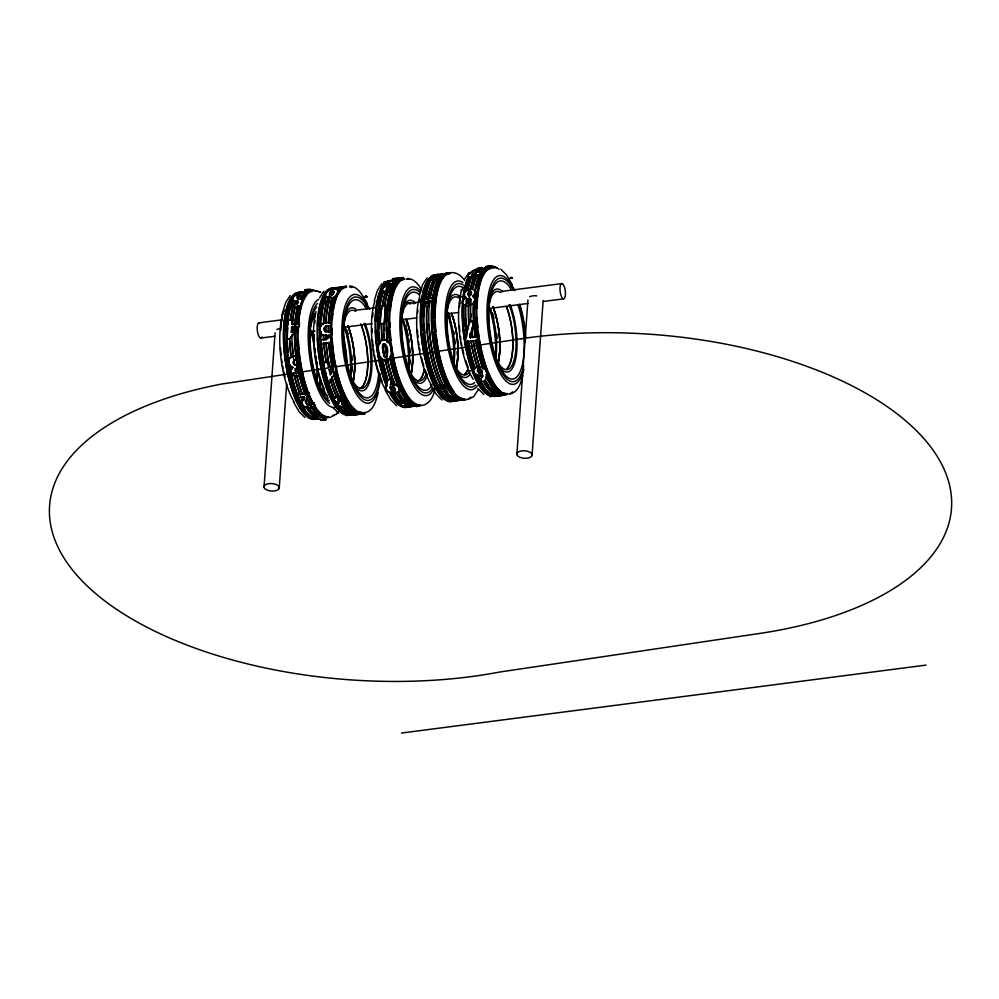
<?xml version="1.0" encoding="UTF-8"?>
<svg xmlns="http://www.w3.org/2000/svg" width="999" height="999" viewBox="0 0 999 999"><rect width="100%" height="100%" fill="white"/><g stroke="black" fill="none" stroke-linecap="round" stroke-linejoin="round"><path stroke-width="1.5" d="M471.428 292.145L470.716 294.88L468.618 295.617M287.525 324.65L287.687 320.055L291.933 319.505L291.77 324.101L299.438 323.339L299.325 326.311L289.897 338.786L287.188 339.136L287.6 327.834L286.126 327.784L286.238 324.812L287.712 324.862L286.238 324.812M286.313 327.997L286.413 325.025M287.188 339.136L287.412 327.622L286.126 327.784M287.712 324.862L287.687 320.055M291.471 332.168L291.658 327.073C304.658 322.165 282.218 341.471 295.766 326.536M291.658 332.367L291.658 327.073M299.438 323.339L291.945 324.313L291.933 319.505M287 338.923L289.71 338.574L299.138 326.099L299.25 323.127M382.542 345.267L383.291 353.771M264.011 487.237L275.087 332.779M279.196 488.311A7.68 3.746 4.1 0 0 268.943 483.628A7.68 3.746 4.1 0 0 266.77 489.922A7.68 3.746 4.1 0 0 279.196 488.311L286.701 383.466M365.359 306.606L365.497 305.432M510.452 287.824L510.601 286.638M516.87 454.483L527.934 300.025M532.042 455.556A7.68 3.746 4.1 0 0 521.79 450.874A7.68 3.746 4.1 0 0 519.63 457.167A7.68 3.746 4.1 0 0 532.042 455.556L543.156 300.524M379.982 323.788L381.281 305.956L385.527 305.407L384.403 323.489L379.982 323.788L384.403 323.489M380.157 324.038L381.281 305.956M384.215 323.239L385.527 305.407M337.699 404.046L339.161 402.322L337.387 402.098M342.045 403.559L343.706 402.947L342.482 400.736L338.486 399.7M338.286 399.588L340.509 398.426L345.13 398.701C343.606 394.255 336.788 395.991 333.778 398.326L333.516 399.35M343.706 402.947L342.482 400.736M345.13 398.701L343.768 396.303M339.161 402.322L337.612 404.732C340.047 408.728 346.228 407.23 349.912 406.131C348.976 401.598 344.58 406.905 341.958 404.046M349.912 406.131L348.676 403.908M385.814 385.277C383.229 393.119 397.714 397.527 399.5 389.66M288.549 360.539L289.048 364.722L292.957 367.62L290.147 365.871L288.449 361.675M302.173 401.161C298.713 409.727 318.656 410.177 313.674 402.572C311.925 405.769 305.644 405.669 306.044 401.286M486.838 375.162L487.062 373.276M329.558 294.293L330.669 292.083L333.841 291.646M333.941 291.77L332.829 294.031L329.67 294.443M280.731 326.111L282.517 312.862M280.657 327.185L282.392 314.348L281.593 319.23A54.808 18.382 82.6 0 0 294.455 402.447M420.254 302.485L420.666 299.4L434.727 297.577L434.49 300.974L420.254 302.485L434.49 300.974M420.429 302.797L420.666 299.4M434.315 300.662L434.727 297.577M442.557 387.824L448.426 387.063L441.046 388.436L439.735 385.676M448.376 387.487L447.065 384.727L441.208 385.477M459.453 304.021L461.301 289.71M378.559 344.78L378.246 348.763L379.458 355.344M292.57 299.4L293.094 297.64M477.422 371.016L478.109 369.43L480.781 369.493L482.067 370.904L482.167 372.902L479.008 373.314L477.497 370.641M302.098 401.548L304.033 396.541L297.789 397.714L296.491 394.568L309.166 392.919L306.331 400.237M297.789 397.714L296.491 394.568M309.278 393.681L309.166 392.919M309.353 393.306C303.246 398.214 306.481 410.964 313.674 402.572M387.6 379.77L392.357 378.783L387.6 379.77L386.138 384.091M399.338 389.111L398.464 387.3A6.518 4.296 10.8 0 0 395.941 385.314L394.855 384.877A4.883 3.222 10.8 0 0 391.633 384.54L390.384 384.84L391.708 384.165A4.883 3.222 10.8 0 1 394.93 384.49L396.016 384.94A6.518 4.296 10.8 0 1 398.526 386.913L399.425 390.035M486.476 376.423L484.952 381.106L480.244 381.718L482.23 375.524L481.006 375.811M480.244 381.718L482.23 375.524M473.738 321.765L469.518 320.592L464.985 341.621L477.922 340.572L477.447 336.538L470.142 337.15L473.738 321.765L470.304 337.075M469.68 320.517L464.985 341.621M385.739 385.664L387.674 379.383M486.401 376.798L486.913 374.787M297.852 299.113L297.215 297.877L298.451 296.466L304.458 295.579L299.375 295.554L297.053 297.477L298.826 298.938L302.672 298.414L300.649 306.256L290.697 307.555L291.308 304.52L297.44 303.733L298.152 301.298L295.442 301.473L292.907 300.374M298.152 301.298L297.44 303.733M300.649 306.256L302.672 298.414M304.458 295.579L305.145 293.207C300.599 292.282 291.795 294.068 292.695 300.137M304.608 295.979L305.145 293.207M381.918 290.359L382.917 288.611M282.542 312.724L285.726 302.41L290.197 295.592M374.213 300.849L377.397 290.534L381.868 283.728M378.171 392.857C376.024 400.237 373.938 410.826 364.922 412.749M419.443 294.992L422.627 284.678L427.097 277.859M434.79 389.772C433.316 397.078 428.783 405.569 420.254 405.606A63.936 21.454 82.6 0 1 391.046 343.594A63.936 21.454 82.6 0 1 404.72 278.696M522.814 375.537C520.904 382.605 518.456 392.195 510.014 393.956M390.384 384.84L392.357 378.783M484.078 268.706C486.988 264.96 493.668 266.258 497.39 268.394M471.915 275.749C473.751 271.378 479.682 275.15 473.451 276.286M288.399 360.689L288.911 359.49M426.261 295.854L427.023 294.53M428.908 304.52L427.41 306.318L425.237 306.206M467.882 275.687L467.619 276.835C471.316 279.695 478.346 277.285 480.806 273.514A6.518 2.435 -15.6 0 0 480.194 272.29L479.595 272.04A4.883 1.823 -15.6 0 0 476.985 271.953L475.636 272.203C493.256 262.35 468.219 270.192 467.482 276.373C471.191 279.221 478.209 276.823 480.681 273.052A6.518 2.435 -15.6 0 0 480.069 271.828L479.47 271.578A4.883 1.823 -15.6 0 0 476.86 271.491L475.512 271.74L481.893 267.844M383.479 283.878C400.199 280.057 378.721 288.636 384.453 281.73L397.127 280.095L386.588 288.748L387.537 289.935L389.573 289.698M383.628 284.315L384.453 281.73M392.669 290.222L393.519 287.575L392.669 290.222C389.697 291.134 383.117 294.28 381.78 289.922L384.328 286.775L389.66 283.079M393.519 287.575L388.324 289.485L386.376 288.861L387.699 286.763L397.127 280.095M295.729 369.205L295.766 371.79L297.49 372.802M302.772 399.413L303.971 396.915M293.544 360.589L293.556 363.561L295.429 364.797M329.245 369.605L330.294 375.05L333.354 369.068L329.096 369.767L333.354 369.068M395.654 280.282L397.59 279.545L392.819 279.058L403.421 277.597L392.794 278.546L393.743 278.958M291.258 369.805L293.107 367.457M292.058 368.481C287.675 375.012 298.276 379.133 302.672 374.825L301.898 371.416L300.075 372.527M378.908 343.194L382.03 340.122M341.783 404.008L343.743 402.51M478.196 389.81L473.726 396.615L468.119 399.388M389.76 358.616C393.057 352.809 391.983 342.008 384.79 339.772M319.505 297.889L323.888 291.233M288.761 359.652L289.535 358.554M464.597 279.108L468.981 272.44M386.625 356.368C387.849 352.585 387.674 346.341 384.415 343.631M390.459 387.774L393.569 387.362L395.167 389.61L394.53 390.859L391.895 390.759L390.572 389.31L390.534 387.387L392.732 386.65M324.151 367.22C319.942 355.382 327.372 368.356 322.864 367.395L323.564 370.479L325 370.154L327.522 382.055L324.85 370.317M327.31 361.913L328.396 366.67L336.026 365.547L336.725 368.631L330.369 381.543L327.522 382.055M322.864 367.395L324.3 367.058M323.564 370.479L325 370.154M328.396 366.67L336.026 365.547M338.174 411.988L336.526 413.574M338.299 412.475L335.602 414.747M299.101 356.843C301.211 367.632 300.349 350.786 291.296 357.267M296.715 364.872L297.34 368.444L296.715 364.872L294.205 364.498L292.969 362.699L294.38 359.927M301.898 371.416L302.672 374.825M333.741 398.776L337.187 397.028L343.731 396.753M482.242 372.527L479.982 373.264L477.759 371.516M395.092 389.947L391.97 390.372L390.397 388.099M398.863 391.346C394.905 395.579 385.801 392.894 385.689 386.75M380.819 340.809C376.136 345.879 377.634 354.932 382.28 359.553M477.547 370.317L480.706 369.88L482.267 372.177M293.681 296.79L296.653 294.655M289.385 358.716L290.384 357.742M468.519 274.85L472.452 271.878M324.712 302.197C340.647 291.271 322.003 302.984 325.749 292.832A6.681 3.721 -21.2 0 1 328.134 290.397L334.39 288.474A6.206 3.459 -21.2 0 1 336.488 288.798A6.681 3.721 -21.2 0 1 338.149 290.497L337.512 293.406L333.853 297.59L329.433 301.586L324.875 302.61L329.595 301.998L336.8 295.092L338.299 290.896A6.681 3.721 -21.2 0 0 337.425 289.635M307.342 292.27L308.192 291.696M296.453 368.594L295.204 370.192L295.617 371.953L298.601 372.814M488.311 268.269L491.645 268.057M469.405 303.197L470.979 299.625L469.18 298.326L466.983 300.087L466.695 302.197L467.657 303.421M383.504 343.731L382.267 347.477L384.315 356.206M384.465 287.213L389.81 283.516M386.188 356.68C388.723 353.758 388.087 344.78 383.853 343.606M511.963 278.359C511.85 275.537 508.479 279.445 511.975 278.184M462.837 304.195L466.783 305.981L473.002 303.933A5.457 4.008 -30.1 0 0 474.987 301.211L474.837 297.889L472.727 296.241L475.249 293.544L475.362 290.771M472.902 296.541C480.581 291.958 470.479 285.002 465.796 290.497A4.983 3.659 -30.1 0 0 463.986 292.982L464.26 296.179L465.821 297.465L462.749 300.487L462.574 303.733M315.085 405.419C311.363 408.529 303.159 408.666 302.01 402.934M465.821 297.465C463.299 297.44 460.839 302.11 463.012 304.495M323.401 323.489C319.68 325.125 318.544 330.332 320.991 333.491M473.676 271.141L476.111 269.655M290.234 357.904L294.156 356.356M387.55 360.302C394.892 356.156 392.47 339.66 383.279 339.797M388.923 359.59L386.138 360.651M409.253 404.433C404.046 406.543 403.471 401.461 409.016 403.808M393.668 288.012L390.809 289.31M470.142 337.15L477.447 336.538M477.922 340.572L477.285 336.613M330.619 289.598L328.296 290.796A6.681 3.721 -21.2 0 0 325.911 293.231L325.399 295.729M412.412 404.857L413.111 404.558A5.457 1.449 -1.7 0 0 413.648 403.596L410.239 402.51M333.004 415.434L334.303 414.885M334.415 415.372L331.755 416.358M366.321 296.978L365.784 296.94M366.87 296.978L365.234 296.853M392.532 289.785L385.402 291.596L381.818 290.472M348.639 404.358L344.343 405.357L342.445 404.932L341.82 403.559M349.937 405.681L344.543 406.818M384.028 343.569L382.592 344.618A63.936 21.454 82.6 0 0 384.465 356.68M327.023 326.061L324.313 328.134L324.513 330.432M296.303 368.756L297.49 368.281M385.651 356.843L386.363 356.655M427.747 294.056L429.92 294.156M427.26 303.334L425.224 304.658L425.037 306.006M426.785 306.843L429.083 304.832L427.847 303.047L426.286 303.259L424.8 305.057L425.412 306.518L426.785 306.843A63.936 21.454 82.6 0 0 457.043 400.849M294.23 360.09L296.528 359.565M298.451 372.977L300.224 372.365M297.939 294.156L300.874 293.494M381.855 340.159L383.454 339.76M328.122 331.593L330.469 331.131L331.256 342.645L321.116 343.868L320.841 339.81L327.16 339.086L326.723 335.252L325.262 335.427M330.469 331.131L326.461 331.606M409.253 279.245L406.193 279.171M401.286 279.495L400.274 279.832L401.036 280.082M364.835 413.798L355.719 414.71L358.866 413.374L355.656 414.185L364.835 413.798L352.023 414.797M482.155 375.911L476.673 375.474L473.251 371.516A6.681 4.483 11.4 0 1 473.801 368.881L475.349 367.607L479.07 366.858A6.206 4.158 11.4 0 1 481.693 367.245M300.774 375.724C297.028 377.385 290.921 375.799 291.146 370.904M397.839 278.159L403.421 277.597M340.547 397.977L338.636 398.626L338.449 400.149L342.445 401.173M330.644 296.803L327.422 297.065L325.499 295.941M411.501 405.119L407.617 405.706M365.709 296.116C363.424 298.077 369.355 296.728 365.959 296.278M511.775 278.259L510.739 278.259M324.538 322.914L329.92 322.814M326.223 322.677C320.267 322.415 316.995 330.831 321.865 334.365M300.599 299.25L302.834 298.801M331.893 289.211L334.54 288.873A6.206 3.459 -21.2 0 1 336.638 289.198M364.785 413.286L361.326 413.798M496.665 395.629L494.43 395.979L505.581 395.08L494.368 395.467L501.136 394.58L497.652 395.504M349.887 287.25L352.06 287.45M401.261 278.983L402.435 279.333L397.552 278.833L403.459 278.109M336.838 288.199L339.598 287.837M343.743 287.287L346.566 287.45M482.017 268.306L477.197 268.444M384.59 282.168L388.811 281.631M391.633 281.256L397.265 280.532M294.53 304.52L291.308 304.52M290.534 307.155L300.487 305.869M420.841 299.712L434.902 297.889M381.468 306.206L385.714 305.657M258.991 322.827L282.168 319.817M354.77 310.414L374.85 307.817M413.474 302.809L419.655 302.01M458.279 297.015L461.363 296.616M501.535 291.408L561.775 283.604M287.874 320.267L292.12 319.717M291.845 327.285L295.954 326.748M260.851 338.062L274.762 336.251M310.289 331.656L314.922 331.056M342.732 327.447L372.078 323.651M401.436 319.855L416.883 317.844M447.777 313.848L458.591 312.45M489.498 308.441L528.109 303.446M543.556 301.448L563.648 298.838A7.68 2.572 82.6 0 0 564.472 287.262A7.68 2.572 82.6 0 0 560.014 287.562A7.68 2.572 82.6 0 0 563.648 298.838M321.116 343.868L331.256 342.645M323.064 362.462L327.46 361.75M296.416 394.942L309.091 393.306M439.685 386.089L447.015 385.139M325.886 419.817L318.619 415.646L314.373 416.196L318.594 415.134L325.886 419.817L321.641 420.367L314.373 416.196A63.199 21.204 82.6 0 1 306.281 406.943M485.139 380.319A63.936 21.454 82.6 0 0 501.198 395.129L489.685 396.029L501.136 394.58M353.658 414.71L346.004 415.022L358.866 413.374M476.336 374.3A63.936 21.454 82.6 0 0 495.529 395.866L494.23 396.403L500.374 395.616L489.747 396.541L499.875 394.605M331.019 417.17L328.584 417.482A63.936 21.454 82.6 0 1 298.189 326.486M346.004 415.022L353.596 414.198M496.99 395.666L505.519 394.568M346.066 415.534L358.928 413.898M494.23 396.403L505.581 395.08M323.039 419.68L325.861 419.318M401.536 733.029L926.048 665.097M298.314 301.698L294.543 301.673L292.532 299.75M358.703 414.148L354.096 414.66M310.639 291.283L304.882 289.698L309.615 289.186L320.866 292.195M304.895 290.197L309.615 289.685L316.895 291.096M511.201 278.221L511.088 278.209M365.971 296.104L365.097 296.915M366.446 297.103L365.646 297.053M327.972 326.011L325.649 326.348L324.126 328.059L324.338 330.369L325.362 331.256M295.404 359.752L297.59 359.727M494.168 395.891L495.566 395.854M384.677 360.664L386.313 360.627M326.236 417.07L327.372 417.095M385.826 356.805L384.59 356.618M323.938 335.327L326.723 335.252M327.797 325.949L328.996 326.124M339.123 402.772L334.752 401.461L333.554 398.901M399.125 403.146L401.573 403.371L400.062 405.02L402.709 406.131L413.124 405.057A5.457 1.449 -1.7 0 0 413.661 404.096L408.678 402.947L409.765 402.285C408.029 398.626 401.223 400.587 397.827 401.461A4.983 1.324 -1.7 0 0 397.327 402.335L398.276 402.922M343.843 398.039L345.167 398.251M342.083 406.755L339.111 405.956L337.65 404.283M328.609 322.552L330.931 323.164L331.181 326.835L328.808 326.061M304.882 289.698L307.754 290.234M402.684 405.631L400.05 404.52L401.586 403.871L397.34 402.834A4.983 1.324 -1.7 0 1 397.839 401.96L405.319 400.811L409.79 401.948M304.408 293.419L305.307 293.594M366.233 296.291L367.033 296.666M296.503 356.481L298.951 357.005M478.871 375.774L474.925 373.851L473.339 371.128A6.681 4.483 11.4 0 1 473.876 368.506L475.424 367.232L479.145 366.483A6.206 4.158 11.4 0 1 483.004 367.332A6.681 4.471 11.4 0 1 485.089 368.731L486.988 373.663M383.329 360.314L384.852 360.639M297.44 359.877L299.95 360.602M407.567 278.434C414.323 278.883 418.668 284.653 421.703 290.047M469.518 320.592L473.576 321.84M349.588 285.939C358.991 286.713 363.074 296.666 367.257 303.634M402.41 278.821L401.173 278.933M322.739 334.94L324.113 335.389M325.174 331.181L326.648 331.68M318.444 291.496L320.429 292.32M471.965 275.662C478.608 276.561 475.299 269.942 471.79 275.287L472.614 276.311M510.976 278.184L510.139 277.809L512 277.747M330.931 323.164L331.181 326.835M320.841 339.81L321.303 343.943M383.753 355.656L385.264 356.793M298.576 360.227L299.8 360.764M333.691 291.246L330.507 291.683L329.495 293.132L329.82 294.842L332.979 294.43L334.003 292.932L333.691 291.246A63.936 21.454 82.6 0 0 331.543 294.855M472.727 296.241L474.662 297.59L474.812 300.911A5.457 4.008 -30.1 0 1 472.827 303.634L467.944 305.594L463.511 304.82M428.022 303.359L429.021 304.171M426.523 296.715L428.683 296.815L430.119 294.368M335.926 401.66L333.616 399.525M314.36 415.684L321.641 420.367M497.39 267.907C493.993 265.796 484.765 263.948 484.178 269.343M383.504 360.289L380.057 357.068M465.646 297.153L463.761 294.98M321.69 334.29L322.927 335.015M471.366 291.808L468.718 292.195L468.281 295.529M393.643 386.988L394.992 388.386M442.045 400.037L436.001 393.943L430.357 384.215M475.137 290.384L471.64 288.948L465.971 290.809A4.983 3.659 -30.1 0 0 464.16 293.281M500.799 269.156L506.705 275.112L512.35 284.84M464.81 280.544C461.613 275.911 455.969 271.353 449.937 272.839A63.936 21.454 82.6 0 0 437.475 346.004A63.936 21.454 82.6 0 0 470.766 397.215M477.897 388.524L483.803 394.48M396.69 405.756L390.771 399.8L385.139 390.072M332.804 407.317L338.711 413.274M305.02 417.632L299.101 411.675L293.469 401.948M498.339 268.656L499.063 269.43M426.136 296.204L427.31 297.315L428.858 297.115L430.294 294.668L429.12 293.556L427.572 293.756L426.323 294.855L426.323 296.503M484.178 268.856L484.59 269.555M313.599 402.959L315.01 405.806M486.838 372.277L485.014 369.118A6.681 4.483 11.4 0 0 481.593 367.307M323.002 367.232L323.713 370.317M330.294 331.056L331.069 342.582M498.926 395.417A63.936 21.454 82.6 0 1 483.566 381.918M479.745 373.863A63.936 21.454 82.6 0 1 470.804 340.921M470.329 337.912A63.936 21.454 82.6 0 1 469.917 334.902M468.843 324.35A63.936 21.454 82.6 0 1 468.981 298.314M469.33 295.229A63.936 21.454 82.6 0 1 473.713 277.734M474.363 276.348A63.936 21.454 82.6 0 1 486.263 268.868M324.176 388.723A52.135 17.483 82.6 0 1 320.629 379.383M320.229 378.097A52.135 17.483 82.6 0 1 318.693 372.689M317.058 365.584A52.135 17.483 82.6 0 1 316.496 362.649M315.971 359.665A52.135 17.483 82.6 0 1 315.522 356.668M315.122 353.671A52.135 17.483 82.6 0 1 314.51 347.664M314.073 340.247A52.135 17.483 82.6 0 1 314.023 334.49M314.71 323.326A52.135 17.483 82.6 0 1 315.072 320.579M344.98 326.91A52.135 17.483 82.6 0 1 347.839 337.974M348.713 342.357A52.135 17.483 82.6 0 1 349.225 345.329M349.687 348.339A52.135 17.483 82.6 0 1 350.075 351.323M350.811 358.841A52.135 17.483 82.6 0 1 351.061 374.687M328.147 398.089A54.808 18.382 82.6 0 1 316.071 311.588M347.677 415.01A63.936 21.454 82.6 0 1 318.469 352.997A63.936 21.454 82.6 0 1 332.13 288.099M346.191 414.235A63.199 21.204 82.6 0 1 317.495 338.137M317.47 325.824A63.199 21.204 82.6 0 1 332.217 288.836M336.051 405.469A63.199 21.204 82.6 0 1 319.53 352.872M319.031 348.414A63.199 21.204 82.6 0 1 318.306 338.037M318.281 325.711A63.199 21.204 82.6 0 1 318.956 316.646M319.33 313.661A63.199 21.204 82.6 0 1 320.03 309.428M320.304 308.104A63.199 21.204 82.6 0 1 322.939 299.088M323.464 297.839A63.199 21.204 82.6 0 1 327.023 292.058M327.809 291.233A63.199 21.204 82.6 0 1 333.029 288.723M348.489 414.91A63.936 21.454 82.6 0 1 319.28 352.884A63.936 21.454 82.6 0 1 332.942 287.999M350.424 414.647A63.936 21.454 82.6 0 1 323.963 369.006A63.936 21.454 82.6 0 1 325.212 296.965M329.608 290.272A63.936 21.454 82.6 0 1 334.89 287.749M350.337 413.923A63.199 21.204 82.6 0 1 338.711 406.231M337.999 405.219A63.199 21.204 82.6 0 1 336.563 403.009M333.104 396.553A63.199 21.204 82.6 0 1 327.272 380.956M326.423 378.022A63.199 21.204 82.6 0 1 324.875 371.915M323.589 365.934A63.199 21.204 82.6 0 1 320.592 343.668M320.404 340.709A63.199 21.204 82.6 0 1 320.13 331.618M320.179 326.973A63.199 21.204 82.6 0 1 320.379 322.502M320.592 319.493A63.199 21.204 82.6 0 1 325.412 297.59M349.75 413.773A63.199 21.204 82.6 0 1 339.523 406.118M333.916 396.453A63.199 21.204 82.6 0 1 328.084 380.844M324.126 364.373A63.199 21.204 82.6 0 1 322.277 352.51M322.103 351.036A63.199 21.204 82.6 0 1 321.403 343.569M321.016 336.226A63.199 21.204 82.6 0 1 320.929 331.506M321.403 319.393A63.199 21.204 82.6 0 1 323.064 307.742M323.426 306.094A63.199 21.204 82.6 0 1 326.223 297.49M351.236 414.548A63.936 21.454 82.6 0 1 336.588 402.31M333.803 396.978A63.936 21.454 82.6 0 1 325.412 371.765M324.176 366.009A63.936 21.454 82.6 0 1 320.667 331.281M320.729 326.586A63.936 21.454 82.6 0 1 326.024 296.853M330.419 290.172A63.936 21.454 82.6 0 1 335.701 287.637M353.833 414.21A63.936 21.454 82.6 0 1 343.057 407.692M339.185 401.973A63.936 21.454 82.6 0 1 337.774 399.4M336.401 396.64A63.936 21.454 82.6 0 1 330.182 379.795M326.223 362.712A63.936 21.454 82.6 0 1 323.738 343.144M323.551 340.147A63.936 21.454 82.6 0 1 323.351 335.726M323.376 324.725A63.936 21.454 82.6 0 1 326.623 302.048M327.572 299.126A63.936 21.454 82.6 0 1 328.621 296.528M329.27 295.142A63.936 21.454 82.6 0 1 332.217 290.672M334.265 288.811A63.936 21.454 82.6 0 1 338.299 287.3M353.746 413.474A63.199 21.204 82.6 0 1 343.094 407.043M339.26 401.386A63.199 21.204 82.6 0 1 330.257 379.058M326.448 362.575A63.199 21.204 82.6 0 1 324.001 343.231M323.813 340.259A63.199 21.204 82.6 0 1 323.614 335.901M323.701 323.526A63.199 21.204 82.6 0 1 327.31 301.136M330.145 294.518A63.199 21.204 82.6 0 1 332.38 291.358M335.689 288.761A63.199 21.204 82.6 0 1 338.386 288.037M354.62 413.149A63.199 21.204 82.6 0 1 346.341 407.904M344.393 405.494A63.199 21.204 82.6 0 1 342.957 403.409M340.834 399.837A63.199 21.204 82.6 0 1 332.105 377.285M330.931 372.727A63.199 21.204 82.6 0 1 330.207 369.63M329.558 366.645A63.199 21.204 82.6 0 1 327.335 353.359M327.148 351.885A63.199 21.204 82.6 0 1 326.273 342.944M326.074 339.972A63.199 21.204 82.6 0 1 325.886 335.602M325.799 330.881A63.199 21.204 82.6 0 1 325.861 326.236M325.974 323.239A63.199 21.204 82.6 0 1 326.149 320.329M326.273 318.756A63.199 21.204 82.6 0 1 329.121 302.31M331.743 295.492A63.199 21.204 82.6 0 1 333.878 292.008M356.106 413.911A63.936 21.454 82.6 0 1 345.329 407.405M343.619 405.119A63.936 21.454 82.6 0 1 331.693 376.773M330.969 373.976A63.936 21.454 82.6 0 1 329.957 369.705M329.345 366.833A63.936 21.454 82.6 0 1 326.011 342.857M325.824 339.847A63.936 21.454 82.6 0 1 325.624 335.427M325.549 332.242A63.936 21.454 82.6 0 1 325.599 325.961M325.711 322.914A63.936 21.454 82.6 0 1 329.358 300.262M336.538 288.511A63.936 21.454 82.6 0 1 340.572 287.013M358.703 413.574A63.936 21.454 82.6 0 1 346.94 405.794M346.216 404.782A63.936 21.454 82.6 0 1 332.555 369.368M331.943 366.496A63.936 21.454 82.6 0 1 328.609 342.52M328.334 338.024A63.936 21.454 82.6 0 1 328.221 335.09M328.147 331.905A63.936 21.454 82.6 0 1 328.196 325.624M328.309 322.577A63.936 21.454 82.6 0 1 332.442 298.501M337.887 289.211A63.936 21.454 82.6 0 1 343.169 286.676M358.616 412.849A63.199 21.204 82.6 0 1 352.872 411.076M346.99 405.157A63.199 21.204 82.6 0 1 333.903 373.926M332.155 366.308A63.199 21.204 82.6 0 1 328.871 342.607M328.571 322.902A63.199 21.204 82.6 0 1 333.167 297.764M338.037 289.91A63.199 21.204 82.6 0 1 343.256 287.4M347.09 404.046A63.199 21.204 82.6 0 1 334.715 373.813M332.967 366.196A63.199 21.204 82.6 0 1 329.682 342.495M329.383 322.802A63.199 21.204 82.6 0 1 329.982 315.222M330.369 312.225A63.199 21.204 82.6 0 1 331.069 308.004M331.331 306.681A63.199 21.204 82.6 0 1 333.978 297.665M362.25 412.749A63.936 21.454 82.6 0 1 334.028 372.115M332.754 366.396A63.936 21.454 82.6 0 1 329.42 342.407M329.146 337.924A63.936 21.454 82.6 0 1 329.033 334.99M328.958 331.793A63.936 21.454 82.6 0 1 329.008 325.512M329.121 322.477A63.936 21.454 82.6 0 1 333.766 297.053M337.125 290.884A63.936 21.454 82.6 0 1 343.981 286.563M364.198 412.487A63.936 21.454 82.6 0 1 335.314 369.018M334.702 366.133A63.936 21.454 82.6 0 1 345.929 286.313M361.376 412.487A63.199 21.204 82.6 0 1 335.552 368.931M334.915 365.946A63.199 21.204 82.6 0 1 332.505 351.186M332.33 349.712A63.199 21.204 82.6 0 1 331.331 322.54M331.506 319.643A63.199 21.204 82.6 0 1 340.796 289.548M342.02 288.536A63.199 21.204 82.6 0 1 344.655 287.275M362.187 412.387A63.199 21.204 82.6 0 1 357.904 411.451M356.443 410.614A63.199 21.204 82.6 0 1 350.562 404.695M349.85 403.683A63.199 21.204 82.6 0 1 340.497 383.791M339.997 382.255A63.199 21.204 82.6 0 1 336.363 368.831M335.726 365.846A63.199 21.204 82.6 0 1 333.316 351.086M333.142 349.6A63.199 21.204 82.6 0 1 332.242 339.173M332.055 334.802A63.199 21.204 82.6 0 1 331.968 328.521M332.317 319.53A63.199 21.204 82.6 0 1 332.929 313.349M333.341 310.427A63.199 21.204 82.6 0 1 334.091 306.318M334.465 304.67A63.199 21.204 82.6 0 1 340.821 290.272M341.608 289.448A63.199 21.204 82.6 0 1 345.467 287.163M365.01 412.387A63.936 21.454 82.6 0 1 336.126 368.906M335.814 367.47A63.936 21.454 82.6 0 1 346.74 286.214M380.394 377.947A54.808 18.382 82.6 0 1 355.519 392.669A54.808 18.382 82.6 0 1 343.219 313.836A54.808 18.382 82.6 0 1 369.705 309.44M380.107 373.564A52.135 17.483 82.6 0 1 357.492 392.582A52.135 17.483 82.6 0 1 344.006 318.756A52.135 17.483 82.6 0 1 368.194 308.341M378.783 372.34A49.451 16.596 82.6 0 1 357.58 390.759A49.451 16.596 82.6 0 1 344.393 321.528A49.451 16.596 82.6 0 1 366.745 309.153M363.948 323.526A39.411 13.224 82.6 0 1 368.756 379.845A39.411 13.224 82.6 0 1 348.838 372.502M343.082 330.569A39.411 13.224 82.6 0 1 343.943 323.576M344.18 322.327A39.411 13.224 82.6 0 1 355.706 311.351M365.085 323.326A41.821 14.023 82.6 0 1 371.116 374.937A41.821 14.023 82.6 0 1 355.407 386.963M354.445 385.751A41.821 14.023 82.6 0 1 352.172 382.18M343.893 319.131A41.821 14.023 82.6 0 1 355.769 309.003M359.64 388.648A39.411 13.224 82.6 0 0 367.757 363.911A39.411 13.224 82.6 0 0 360.764 323.938A39.598 13.287 82.6 0 1 361.775 387.5M347.789 325.499A39.598 13.287 82.6 0 1 352.41 382.717M347.727 325.624A39.411 13.224 82.6 0 1 352.322 382.58M353.833 375.412A54.421 18.257 82.6 0 1 353.234 382.704M348.276 326.511A43.519 14.598 82.6 0 1 351.923 339.523M352.197 340.871A43.519 14.598 82.6 0 1 353.259 381.493M344.543 326.036A39.411 13.224 82.6 0 1 350.899 374.975M346.965 330.319A41.821 14.023 82.6 0 1 348.176 334.428M351.86 355.594A41.821 14.023 82.6 0 1 352.16 360.214M352.272 366.171A41.821 14.023 82.6 0 1 352.048 371.815M344.343 326.948A49.451 16.596 82.6 0 1 350.437 374.613M285.002 377.048A52.135 17.483 82.6 0 1 283.666 371.391M283.079 368.494A52.135 17.483 82.6 0 1 282.53 365.522M282.043 362.525A52.135 17.483 82.6 0 1 281.618 359.528M281.094 355.045A52.135 17.483 82.6 0 1 280.507 347.54M280.719 330.557A52.135 17.483 82.6 0 1 281.006 327.697M311.676 332.58A52.135 17.483 82.6 0 1 314.148 342.345M317.008 361.7A52.135 17.483 82.6 0 1 317.307 366.196M282.829 314.41A54.808 18.382 82.6 0 1 284.34 310.327M313.973 419.368A63.936 21.454 82.6 0 1 284.315 353.209A63.936 21.454 82.6 0 1 301.311 292.819A63.199 21.204 82.6 0 0 298.589 293.556M313.886 418.643A63.199 21.204 82.6 0 1 289.797 382.055A63.199 21.204 82.6 0 1 285.527 313.898M285.801 312.575A63.199 21.204 82.6 0 1 298.526 293.194M314.697 418.531A63.199 21.204 82.6 0 1 310.414 417.607M308.953 416.77A63.199 21.204 82.6 0 1 292.507 388.411M292.07 387A63.199 21.204 82.6 0 1 285.339 352.772M285.065 349.787A63.199 21.204 82.6 0 1 286.089 315.16M286.613 312.462A63.199 21.204 82.6 0 1 291.096 299.575M292.557 297.352A63.199 21.204 82.6 0 1 294.118 295.592M295.354 294.58A63.199 21.204 82.6 0 1 297.977 293.319M314.785 419.268A63.936 21.454 82.6 0 1 285.589 357.255A63.936 21.454 82.6 0 1 299.25 292.357M316.733 419.018A63.936 21.454 82.6 0 1 289.722 370.704A63.936 21.454 82.6 0 1 292.869 298.664M295.916 294.643A63.936 21.454 82.6 0 1 301.198 292.108M315.247 418.244A63.199 21.204 82.6 0 1 288.836 364.41M288.374 361.438A63.199 21.204 82.6 0 1 287.774 356.98M287.287 352.522A63.199 21.204 82.6 0 1 286.563 342.145M286.488 331.343A63.199 21.204 82.6 0 1 286.688 326.873M286.775 325.437A63.199 21.204 82.6 0 1 293.044 299.325M305.12 409.478A63.199 21.204 82.6 0 1 289.648 364.31M289.186 361.326A63.199 21.204 82.6 0 1 288.586 356.88M288.099 352.422A63.199 21.204 82.6 0 1 287.375 342.033M287.3 331.231A63.199 21.204 82.6 0 1 287.5 326.76M287.587 325.324A63.199 21.204 82.6 0 1 289.098 313.436M289.36 312.113A63.199 21.204 82.6 0 1 292.008 303.097M299.4 293.456A63.199 21.204 82.6 0 1 302.098 292.732M317.545 418.906A63.936 21.454 82.6 0 1 289.41 364.41M288.948 361.401A63.936 21.454 82.6 0 1 287.237 326.436M287.325 324.975A63.936 21.454 82.6 0 1 292.332 301.223M297.977 293.506A63.936 21.454 82.6 0 1 302.01 292.008M320.142 418.569A63.936 21.454 82.6 0 1 306.206 407.542M302.709 401.011A63.936 21.454 82.6 0 1 300.949 397.015M299.812 394.155A63.936 21.454 82.6 0 1 293.681 372.927M290.934 356.556A63.936 21.454 82.6 0 1 289.66 340.085M290.359 319.917A63.936 21.454 82.6 0 1 294.93 300.886M296.99 297.053A63.936 21.454 82.6 0 1 298.526 295.03M299.325 294.205A63.936 21.454 82.6 0 1 304.608 291.671M302.822 400.474A63.199 21.204 82.6 0 1 301.661 397.889M300.524 395.142A63.199 21.204 82.6 0 1 294.593 375.836M291.184 356.543A63.199 21.204 82.6 0 1 289.922 340.259M290.609 320.317A63.199 21.204 82.6 0 1 295.13 301.511M297.178 297.714A63.199 21.204 82.6 0 1 299.475 294.905M316.583 415.784A63.199 21.204 82.6 0 1 309.265 407.779M302.235 393.419A63.199 21.204 82.6 0 1 296.865 375.537M294.767 365.159A63.199 21.204 82.6 0 1 294.28 362.187M293.119 353.284A63.199 21.204 82.6 0 1 292.307 342.869M292.457 324.7A63.199 21.204 82.6 0 1 295.005 308.229M296.366 303.796A63.199 21.204 82.6 0 1 297.402 301.223M316.608 416.496A63.936 21.454 82.6 0 1 304.982 400.711M304.395 399.425A63.936 21.454 82.6 0 1 303.221 396.728M302.085 393.868A63.936 21.454 82.6 0 1 295.067 368.269M294.53 365.284A63.936 21.454 82.6 0 1 291.845 335.015M291.87 331.868A63.936 21.454 82.6 0 1 292.02 327.285M292.195 324.35A63.936 21.454 82.6 0 1 295.204 306.119M296.154 303.197A63.936 21.454 82.6 0 1 297.202 300.587M297.852 299.213A63.936 21.454 82.6 0 1 300.799 294.73M302.834 292.882A63.936 21.454 82.6 0 1 306.88 291.371M325.012 417.944A63.936 21.454 82.6 0 1 306.406 397.764M305.244 394.98A63.936 21.454 82.6 0 1 294.468 331.531M294.555 328.459A63.936 21.454 82.6 0 1 294.693 325.462M294.792 324.013A63.936 21.454 82.6 0 1 297.802 305.781M300.449 298.876A63.936 21.454 82.6 0 1 303.396 294.405M304.195 293.569A63.936 21.454 82.6 0 1 309.478 291.034M319.18 415.447A63.199 21.204 82.6 0 1 314.26 410.776M313.299 409.515A63.199 21.204 82.6 0 1 311.863 407.442M310.439 405.119A63.199 21.204 82.6 0 1 306.531 397.265M305.382 394.505A63.199 21.204 82.6 0 1 294.767 330.269M295.055 324.363A63.199 21.204 82.6 0 1 298.027 306.343M301.323 298.251A63.199 21.204 82.6 0 1 303.559 295.092M304.345 294.268A63.199 21.204 82.6 0 1 309.565 291.77M314.111 409.415A63.199 21.204 82.6 0 1 312.675 407.33M311.251 405.007A63.199 21.204 82.6 0 1 308.504 399.737M306.193 394.405A63.199 21.204 82.6 0 1 296.228 349.85M295.991 346.865A63.199 21.204 82.6 0 1 295.542 331.693M295.629 328.646A63.199 21.204 82.6 0 1 295.766 325.699M295.866 324.25A63.199 21.204 82.6 0 1 298.838 306.243M301.461 299.413A63.199 21.204 82.6 0 1 304.358 294.992M325.824 417.844A63.936 21.454 82.6 0 1 307.205 397.652M306.056 394.867A63.936 21.454 82.6 0 1 295.504 325.362M295.604 323.901A63.936 21.454 82.6 0 1 298.614 305.669M301.261 298.776A63.936 21.454 82.6 0 1 310.289 290.934M327.772 417.582A63.936 21.454 82.6 0 1 313.836 406.556M312.4 404.083A63.936 21.454 82.6 0 1 297.377 326.586M297.552 323.651A63.936 21.454 82.6 0 1 312.237 290.684M327.684 416.858A63.199 21.204 82.6 0 1 321.94 415.084M320.966 414.385A63.199 21.204 82.6 0 1 302.222 374.85M301.523 371.74A63.199 21.204 82.6 0 1 297.602 340.709M297.465 332.992A63.199 21.204 82.6 0 1 297.64 326.91M297.814 324.001A63.199 21.204 82.6 0 1 312.325 291.408M328.496 416.745A63.199 21.204 82.6 0 1 322.752 414.985M320.791 413.461A63.199 21.204 82.6 0 1 315.434 406.98M313.299 403.409A63.199 21.204 82.6 0 1 308.953 394.043M307.854 391.158A63.199 21.204 82.6 0 1 302.335 371.628M302.035 370.204A63.199 21.204 82.6 0 1 299.288 352.485M298.988 349.488A63.199 21.204 82.6 0 1 298.414 340.609M298.276 332.879A63.199 21.204 82.6 0 1 298.451 326.798M298.626 323.901A63.199 21.204 82.6 0 1 300.137 312.013M300.399 310.677A63.199 21.204 82.6 0 1 307.118 294.63M298.364 323.551A63.936 21.454 82.6 0 1 313.049 290.572M334.39 407.517A54.808 18.382 82.6 0 1 309.827 357.917A54.808 18.382 82.6 0 1 318.731 299.375M343.082 334.865A54.808 18.382 82.6 0 1 347.153 364.635M329.707 403.359A52.135 17.483 82.6 0 1 310.639 354.258A52.135 17.483 82.6 0 1 317.47 303.409M343.356 338.561A52.135 17.483 82.6 0 1 346.578 363.886M329.245 400.824A49.451 16.596 82.6 0 1 311.351 355.844A49.451 16.596 82.6 0 1 316.708 307.005M324.425 391.72A39.411 13.224 82.6 0 1 317.257 381.993M316.72 380.794A39.411 13.224 82.6 0 1 314.173 374.038M309.166 341.646A39.411 13.224 82.6 0 1 309.19 338.886M310.027 329.245A39.411 13.224 82.6 0 1 315.172 316.171M327.197 395.129A41.821 14.023 82.6 0 1 319.23 387.824M311.001 320.667A41.821 14.023 82.6 0 1 314.822 313.848M319.118 385.789A39.598 13.287 82.6 0 0 320.479 379.033A39.411 13.224 82.6 0 1 318.631 386.938M319.967 382.555A54.421 18.257 82.6 0 1 319.543 387.063M320.492 379.97A43.519 14.598 82.6 0 1 319.555 385.864M310.839 330.407A39.411 13.224 82.6 0 1 314.348 341.121M317.857 368.306A39.411 13.224 82.6 0 1 316.995 380.694M311.076 332.692A49.451 16.596 82.6 0 1 314.31 345.791M314.822 348.601A49.451 16.596 82.6 0 1 315.284 351.436M315.871 355.706A49.451 16.596 82.6 0 1 316.333 359.977M316.571 362.824A49.451 16.596 82.6 0 1 316.82 377.535M468.206 367.445A52.135 17.483 82.6 0 1 465.721 360.589M463.786 353.896A52.135 17.483 82.6 0 1 462.45 348.226M461.863 345.329A52.135 17.483 82.6 0 1 461.326 342.37M460.839 339.373A52.135 17.483 82.6 0 1 460.402 336.376M459.877 331.893A52.135 17.483 82.6 0 1 459.378 325.874M459.503 307.392A52.135 17.483 82.6 0 1 459.977 303.147M490.472 309.428A52.135 17.483 82.6 0 1 491.958 314.922M493.531 322.09A52.135 17.483 82.6 0 1 494.068 325.05M494.555 328.047A52.135 17.483 82.6 0 1 494.98 331.044M495.504 335.527A52.135 17.483 82.6 0 1 496.091 343.032M473.239 379.295A54.808 18.382 82.6 0 1 460.377 296.079M461.613 291.258A54.808 18.382 82.6 0 1 463.124 287.175M492.769 396.216A63.936 21.454 82.6 0 1 466.296 350.574A63.936 21.454 82.6 0 1 467.544 278.534M471.94 271.84A63.936 21.454 82.6 0 1 474.5 270.042M491.283 395.442A63.199 21.204 82.6 0 1 462.712 304.071M463.074 299.5A63.199 21.204 82.6 0 1 469.08 276.523M487.737 393.606A63.199 21.204 82.6 0 1 471.291 365.247M470.854 363.848A63.199 21.204 82.6 0 1 464.123 329.62M463.861 326.623A63.199 21.204 82.6 0 1 463.524 303.971M464.223 296.353A63.199 21.204 82.6 0 1 468.568 279.046M493.581 396.116A63.936 21.454 82.6 0 1 463.261 303.634M463.486 300.587A63.936 21.454 82.6 0 1 468.356 278.421M474.65 369.967A63.936 21.454 82.6 0 1 467.395 341.358M466.708 336.85A63.936 21.454 82.6 0 1 465.122 304.87M466.583 291.283A63.936 21.454 82.6 0 1 473.126 273.264M495.429 395.129A63.199 21.204 82.6 0 1 477.035 375.174M474.263 368.044A63.199 21.204 82.6 0 1 467.632 341.258M466.221 330.856A63.199 21.204 82.6 0 1 465.347 318.993M467.345 289.061A63.199 21.204 82.6 0 1 472.552 275M484.627 387.325A63.199 21.204 82.6 0 1 477.847 375.075M475.074 367.944A63.199 21.204 82.6 0 1 468.444 341.159M466.883 329.258A63.199 21.204 82.6 0 1 466.158 318.881M468.519 287.3A63.199 21.204 82.6 0 1 470.791 279.945M496.341 395.754A63.936 21.454 82.6 0 1 477.722 375.574M474.925 368.356A63.936 21.454 82.6 0 1 468.206 341.258M466.958 332.242A63.936 21.454 82.6 0 1 466.383 298.651M467.919 288.449A63.936 21.454 82.6 0 1 473.938 273.164M478.071 269.58A63.936 21.454 82.6 0 1 480.794 268.843M497.452 394.642A63.199 21.204 82.6 0 1 483.653 381.343M481.605 377.322A63.199 21.204 82.6 0 1 471.029 340.821M470.566 337.837A63.199 21.204 82.6 0 1 469.967 333.391M468.993 322.952A63.199 21.204 82.6 0 1 469.243 298.701M469.58 295.654A63.199 21.204 82.6 0 1 470.229 291.321M470.754 288.624A63.199 21.204 82.6 0 1 473.913 278.359M478.259 271.753A63.199 21.204 82.6 0 1 483.479 269.243M495.367 392.619A63.199 21.204 82.6 0 1 489.485 386.7M488.773 385.689A63.199 21.204 82.6 0 1 485.926 381.056M482.142 373.089A63.199 21.204 82.6 0 1 479.433 365.796M478.921 364.26A63.199 21.204 82.6 0 1 475.299 350.836M474.95 349.275A63.199 21.204 82.6 0 1 473.301 340.522M472.839 337.55A63.199 21.204 82.6 0 1 472.24 333.092M470.979 316.808A63.199 21.204 82.6 0 1 470.904 313.661M473.389 286.676A63.199 21.204 82.6 0 1 476.186 278.059M480.531 271.453A63.199 21.204 82.6 0 1 484.39 269.181M483.179 376.273A63.936 21.454 82.6 0 1 473.076 340.634M472.602 337.612A63.936 21.454 82.6 0 1 471.503 328.596M471.004 322.552A63.936 21.454 82.6 0 1 470.979 301.186M472.777 287.824A63.936 21.454 82.6 0 1 477.335 274.775M480.382 270.754A63.936 21.454 82.6 0 1 485.664 268.219M503.796 394.792A63.936 21.454 82.6 0 1 486.363 377.222M482.917 368.893A63.936 21.454 82.6 0 1 475.661 340.297M475.199 337.275A63.936 21.454 82.6 0 1 473.489 302.31M473.851 297.69A63.936 21.454 82.6 0 1 474.2 294.605M474.85 290.209A63.936 21.454 82.6 0 1 488.261 267.882M503.708 394.056A63.199 21.204 82.6 0 1 486.476 376.685M483.079 368.469A63.199 21.204 82.6 0 1 475.899 340.184M475.224 335.726A63.199 21.204 82.6 0 1 473.751 302.647M474.263 296.541A63.199 21.204 82.6 0 1 474.65 293.544M475.611 287.987A63.199 21.204 82.6 0 1 488.349 268.619M503.121 393.906A63.199 21.204 82.6 0 1 487.287 376.586M483.891 368.356A63.199 21.204 82.6 0 1 482.33 363.823M481.893 362.425A63.199 21.204 82.6 0 1 478.359 348.838M478.059 347.415A63.199 21.204 82.6 0 1 476.71 340.085M476.036 335.614A63.199 21.204 82.6 0 1 474.562 302.535M475.074 296.428A63.199 21.204 82.6 0 1 475.462 293.444M476.423 287.887A63.199 21.204 82.6 0 1 479.07 278.871M479.595 277.622A63.199 21.204 82.6 0 1 483.941 271.016M485.177 269.992A63.199 21.204 82.6 0 1 489.16 268.506M504.607 394.68A63.936 21.454 82.6 0 1 486.001 374.5M483.728 368.793A63.936 21.454 82.6 0 1 476.473 340.184M476.011 337.175A63.936 21.454 82.6 0 1 474.388 300.749M474.513 299.151A63.936 21.454 82.6 0 1 489.073 267.782M506.555 394.43A63.936 21.454 82.6 0 1 476.885 328.259A63.936 21.454 82.6 0 1 493.881 267.882M506.468 393.693A63.199 21.204 82.6 0 1 476.386 317.557M476.273 308.291A63.199 21.204 82.6 0 1 491.108 268.256M507.28 393.594A63.199 21.204 82.6 0 1 502.997 392.657M501.535 391.82A63.199 21.204 82.6 0 1 478.409 332.292M477.922 327.834A63.199 21.204 82.6 0 1 477.197 317.457M477.085 308.179A63.199 21.204 82.6 0 1 478.921 288.848M479.183 287.525A63.199 21.204 82.6 0 1 481.83 278.509M482.355 277.26A63.199 21.204 82.6 0 1 486.7 270.654M487.924 269.643A63.199 21.204 82.6 0 1 490.559 268.381M507.367 394.33A63.936 21.454 82.6 0 1 477.697 328.159A63.936 21.454 82.6 0 1 494.692 267.769M512.649 391.795A63.936 21.454 82.6 0 1 508.753 394.093M523.838 369.23A54.808 18.382 82.6 0 1 497.727 368.206A54.808 18.382 82.6 0 1 488.936 291.82A54.808 18.382 82.6 0 1 514.797 290.647M519.942 304.458A54.808 18.382 82.6 0 1 525.711 337.275M523.738 365.684A52.135 17.483 82.6 0 1 499.512 368.356A52.135 17.483 82.6 0 1 489.635 296.403A52.135 17.483 82.6 0 1 513.286 289.548M519.28 304.333A52.135 17.483 82.6 0 1 525.424 342.182M517.869 304.47A49.451 16.596 82.6 0 1 514.635 378.496A49.451 16.596 82.6 0 1 488.948 318.344A49.451 16.596 82.6 0 1 511.838 290.359M509.053 304.732A39.411 13.224 82.6 0 1 514.46 358.791A39.411 13.224 82.6 0 1 496.053 358.841M495.504 357.642A39.411 13.224 82.6 0 1 493.931 353.708M487.974 319.892A39.411 13.224 82.6 0 1 488.024 314.385M489.273 303.534A39.411 13.224 82.6 0 1 500.799 292.557M510.177 304.533A41.821 14.023 82.6 0 1 515.734 358.828A41.821 14.023 82.6 0 1 498.014 364.672M488.986 300.337A41.821 14.023 82.6 0 1 502.822 291.845M506.868 368.519A39.411 13.224 82.6 0 0 506.381 306.468A39.598 13.287 82.6 0 1 507.604 367.907M492.882 306.705A39.598 13.287 82.6 0 1 497.502 363.936A39.411 13.224 82.6 0 0 492.819 306.843M498.926 356.618A54.421 18.257 82.6 0 1 498.339 363.911M492.894 306.418A43.519 14.598 82.6 0 1 498.876 331.88M499.05 333.279A43.519 14.598 82.6 0 1 498.351 362.699M490.159 308.566A39.411 13.224 82.6 0 1 495.566 358.853M489.872 309.528A49.451 16.596 82.6 0 1 495.541 355.819M492.47 312.862A41.821 14.023 82.6 0 1 494.006 318.506M496.653 333.691A41.821 14.023 82.6 0 1 497.077 338.349M426.848 374.138A52.135 17.483 82.6 0 1 425.287 370.217M423.838 366.021A52.135 17.483 82.6 0 1 421.541 357.917M419.967 350.761A52.135 17.483 82.6 0 1 419.43 347.802M418.943 344.805A52.135 17.483 82.6 0 1 418.519 341.795M417.994 337.312A52.135 17.483 82.6 0 1 417.407 329.807M417.619 312.824A52.135 17.483 82.6 0 1 417.907 309.965M448.576 314.86A52.135 17.483 82.6 0 1 451.048 324.613M451.635 327.51A52.135 17.483 82.6 0 1 452.185 330.469M452.672 333.466A52.135 17.483 82.6 0 1 453.096 336.476M453.621 340.959A52.135 17.483 82.6 0 1 454.208 348.464M431.343 384.727A54.808 18.382 82.6 0 1 419.73 296.691M450.874 401.648A63.936 21.454 82.6 0 1 421.665 339.623A63.936 21.454 82.6 0 1 435.339 274.737M445.042 399.138A63.199 21.204 82.6 0 1 421.341 303.384M421.728 300.399A63.199 21.204 82.6 0 1 430.207 277.972M451.598 400.799A63.199 21.204 82.6 0 1 434.365 383.441M433.778 382.167A63.199 21.204 82.6 0 1 429.408 370.679M428.971 369.268A63.199 21.204 82.6 0 1 422.09 333.554M421.853 330.557A63.199 21.204 82.6 0 1 431.019 277.872M454.42 400.811A63.936 21.454 82.6 0 1 423.039 343.668A63.936 21.454 82.6 0 1 436.151 274.625M456.368 400.549A63.936 21.454 82.6 0 1 424.987 343.419A63.936 21.454 82.6 0 1 438.099 274.375M453.546 400.549A63.199 21.204 82.6 0 1 423.464 324.413M423.326 316.695A63.199 21.204 82.6 0 1 424.288 301.523M424.7 298.589A63.199 21.204 82.6 0 1 432.967 277.61M454.358 400.449A63.199 21.204 82.6 0 1 450.074 399.513M448.613 398.676A63.199 21.204 82.6 0 1 428.196 355.332M427.897 353.908A63.199 21.204 82.6 0 1 425.149 336.176M424.85 333.191A63.199 21.204 82.6 0 1 424.275 324.313M424.138 316.583A63.199 21.204 82.6 0 1 424.912 302.922M425.512 298.489A63.199 21.204 82.6 0 1 425.999 295.704M426.261 294.38A63.199 21.204 82.6 0 1 428.908 285.364M431.468 280.319A63.199 21.204 82.6 0 1 433.778 277.51M457.18 400.449A63.936 21.454 82.6 0 1 425.799 343.306A63.936 21.454 82.6 0 1 438.911 274.275M427.097 303.733A63.936 21.454 82.6 0 1 428.096 296.266M428.621 293.544A63.936 21.454 82.6 0 1 441.508 273.938M456.955 400.112A63.199 21.204 82.6 0 1 427.085 307.255M427.51 302.597A63.199 21.204 82.6 0 1 428.596 295.367M428.858 294.043A63.199 21.204 82.6 0 1 441.595 274.675M457.829 399.775A63.199 21.204 82.6 0 1 450.537 395.592M447.602 392.12A63.199 21.204 82.6 0 1 445.454 388.911M444.031 386.476A63.199 21.204 82.6 0 1 442.657 383.841M441.995 382.455A63.199 21.204 82.6 0 1 429.208 325.137M429.358 306.968A63.199 21.204 82.6 0 1 429.957 300.786M430.382 297.852A63.199 21.204 82.6 0 1 433.778 284.74M434.303 283.491A63.199 21.204 82.6 0 1 437.849 277.697M459.315 400.549A63.936 21.454 82.6 0 1 435.876 366.858A63.936 21.454 82.6 0 1 429.707 300.362M430.132 297.402A63.936 21.454 82.6 0 1 443.781 273.639M464.647 399.488A63.936 21.454 82.6 0 1 433.254 342.345A63.936 21.454 82.6 0 1 446.378 273.301M461.825 399.475A63.199 21.204 82.6 0 1 447.34 387.387M445.941 384.84A63.199 21.204 82.6 0 1 432.555 300.449M432.979 297.527A63.199 21.204 82.6 0 1 441.246 276.548M462.637 399.375A63.199 21.204 82.6 0 1 458.341 398.451M456.88 397.602A63.199 21.204 82.6 0 1 448.151 387.275M446.753 384.74A63.199 21.204 82.6 0 1 433.129 332.118M432.892 329.133A63.199 21.204 82.6 0 1 433.366 300.349M433.791 297.415A63.199 21.204 82.6 0 1 437.712 283.042M438.349 281.681A63.199 21.204 82.6 0 1 442.045 276.436M465.459 399.375A63.936 21.454 82.6 0 1 434.066 342.245A63.936 21.454 82.6 0 1 447.19 273.202M464.672 399.862A63.936 21.454 82.6 0 1 435.464 337.837A63.936 21.454 82.6 0 1 449.125 272.952M464.585 399.125A63.199 21.204 82.6 0 1 434.44 321.541M434.378 318.394A63.199 21.204 82.6 0 1 443.993 276.186M446.516 274.4A63.199 21.204 82.6 0 1 449.225 273.676M463.998 398.976A63.199 21.204 82.6 0 1 459.64 397.252M453.771 391.321A63.199 21.204 82.6 0 1 439.235 353.908M438.936 352.472A63.199 21.204 82.6 0 1 436.188 334.752M435.889 331.768A63.199 21.204 82.6 0 1 435.252 321.441M435.189 318.281A63.199 21.204 82.6 0 1 437.025 294.28M437.3 292.957A63.199 21.204 82.6 0 1 439.935 283.941M440.472 282.692A63.199 21.204 82.6 0 1 444.805 276.086M446.041 275.062A63.199 21.204 82.6 0 1 450.037 273.576M477.422 385.739A54.808 18.382 82.6 0 1 446.628 339.473A54.808 18.382 82.6 0 1 462.949 282.555M475.661 385.015A52.135 17.483 82.6 0 1 447.54 336.526A52.135 17.483 82.6 0 1 463.424 285.077M474.725 382.517A49.451 16.596 82.6 0 1 448.052 336.513A49.451 16.596 82.6 0 1 463.111 287.712M470.254 370.666A39.411 13.224 82.6 0 1 454.158 364.26M453.621 363.074A39.411 13.224 82.6 0 1 451.073 356.306M446.915 311.513A39.411 13.224 82.6 0 1 458.916 297.977M470.317 373.951A41.821 14.023 82.6 0 1 454.645 367.432M447.09 305.769A41.821 14.023 82.6 0 1 460.926 297.265M467.682 369.83A39.411 13.224 82.6 0 1 464.972 373.951M467.707 369.992A39.598 13.287 82.6 0 1 464.985 374.126M451.523 313.449A39.598 13.287 82.6 0 1 456.019 368.057M451.461 313.574A39.411 13.224 82.6 0 1 455.931 367.919M457.092 351.673A54.421 18.257 82.6 0 1 457.155 354.695M456.868 364.822A54.421 18.257 82.6 0 1 456.256 370.791M451.486 313.149A43.519 14.598 82.6 0 1 456.456 368.132M447.739 312.675A39.411 13.224 82.6 0 1 453.896 362.962M447.552 313.586A49.451 16.596 82.6 0 1 453.721 359.802M448.588 312.512A41.821 14.023 82.6 0 1 450.162 316.958M453.671 331.393A41.821 14.023 82.6 0 1 454.17 334.49M454.757 339.123A41.821 14.023 82.6 0 1 455.182 343.781M382.155 381.218A52.135 17.483 82.6 0 1 378.609 371.878M378.209 370.592A52.135 17.483 82.6 0 1 375.337 359.515M375.037 358.079A52.135 17.483 82.6 0 1 374.463 355.144M373.951 352.16A52.135 17.483 82.6 0 1 373.501 349.151M373.102 346.166A52.135 17.483 82.6 0 1 372.477 340.159M372.053 332.729A52.135 17.483 82.6 0 1 371.99 328.409M372.527 317.232A52.135 17.483 82.6 0 1 373.052 313.074M402.947 319.393A52.135 17.483 82.6 0 1 407.205 337.824M407.654 340.834A52.135 17.483 82.6 0 1 408.054 343.818M408.666 349.825A52.135 17.483 82.6 0 1 409.041 367.17M386.126 390.584A54.808 18.382 82.6 0 1 374.975 301.086M405.644 407.505A63.936 21.454 82.6 0 1 389.585 392.694M386.451 385.951A63.936 21.454 82.6 0 1 384.827 283.129M386.076 282.093A63.936 21.454 82.6 0 1 390.109 280.594M389.672 392.132A63.199 21.204 82.6 0 0 405.557 406.768A63.936 21.454 82.6 0 0 411.138 406.418M386.588 385.464A63.199 21.204 82.6 0 1 375.474 330.632M375.362 321.353A63.199 21.204 82.6 0 1 384.977 283.828M390.484 392.02A63.199 21.204 82.6 0 0 406.368 406.668A63.936 21.454 82.6 0 0 409.215 407.043M386.838 383.966A63.199 21.204 82.6 0 1 377.497 345.367M377.01 340.896A63.199 21.204 82.6 0 1 376.286 330.519M376.173 321.253A63.199 21.204 82.6 0 1 376.923 309.141M377.31 306.156A63.199 21.204 82.6 0 1 378.009 301.923M378.271 300.599A63.199 21.204 82.6 0 1 380.919 291.583M381.443 290.334A63.199 21.204 82.6 0 1 385.002 284.54M406.456 407.392A63.936 21.454 82.6 0 1 390.397 392.582M387.262 385.839A63.936 21.454 82.6 0 1 385.639 283.017M386.888 281.993A63.936 21.454 82.6 0 1 393.781 280.844M398.613 401.798A63.936 21.454 82.6 0 1 393.044 393.643M390.971 389.573A63.936 21.454 82.6 0 1 389.797 386.963M387.525 381.256A63.936 21.454 82.6 0 1 381.343 358.604M379.021 343.631A63.936 21.454 82.6 0 1 382.654 290.721M384.528 286.8A63.936 21.454 82.6 0 1 387.587 282.767M390.134 280.969A63.936 21.454 82.6 0 1 392.869 280.232M398.638 401.123A63.199 21.204 82.6 0 1 391.084 389.048M387.687 380.819A63.199 21.204 82.6 0 1 382.155 361.301M379.27 343.631A63.199 21.204 82.6 0 1 378.271 316.471M378.446 313.561A63.199 21.204 82.6 0 1 382.867 291.333M386.176 285.227A63.199 21.204 82.6 0 1 387.737 283.479M399.45 401.024A63.199 21.204 82.6 0 1 397.502 398.613M396.79 397.602A63.199 21.204 82.6 0 1 391.895 388.936M386.938 376.173A63.199 21.204 82.6 0 1 383.316 362.749M380.082 343.531A63.199 21.204 82.6 0 1 379.183 333.092M378.996 328.721A63.199 21.204 82.6 0 1 378.933 320.891M379.258 313.449A63.199 21.204 82.6 0 1 379.87 307.28M380.282 304.345A63.199 21.204 82.6 0 1 381.031 300.237M381.406 298.589A63.199 21.204 82.6 0 1 383.678 291.221M386.251 286.176A63.199 21.204 82.6 0 1 387.762 284.191M399.425 401.698A63.936 21.454 82.6 0 1 393.856 393.544M391.783 389.473A63.936 21.454 82.6 0 1 390.609 386.85M387.799 379.645A63.936 21.454 82.6 0 1 382.155 358.491M379.832 343.519A63.936 21.454 82.6 0 1 383.466 290.609M386.064 285.514A63.936 21.454 82.6 0 1 388.399 282.667M390.946 280.856A63.936 21.454 82.6 0 1 393.681 280.132M411.813 406.705A63.936 21.454 82.6 0 1 407.48 405.756M406.006 404.907A63.936 21.454 82.6 0 1 394.38 389.135M392.619 385.152A63.936 21.454 82.6 0 1 385.352 361.064M382.105 340.172A63.936 21.454 82.6 0 1 381.243 323.439M381.868 309.59A63.936 21.454 82.6 0 1 388.661 285.177M393.544 280.519A63.936 21.454 82.6 0 1 396.278 279.795M411.725 405.969A63.199 21.204 82.6 0 1 396.541 392.632M394.493 388.599A63.199 21.204 82.6 0 1 385.564 360.851M384.69 356.531A63.199 21.204 82.6 0 1 382.854 344.667M382.367 340.209A63.199 21.204 82.6 0 1 381.506 323.664M382.667 305.457A63.199 21.204 82.6 0 1 386.276 290.884M386.8 289.635A63.199 21.204 82.6 0 1 389.585 284.79M408.254 403.908A63.199 21.204 82.6 0 1 398.813 392.332M395.03 384.365A63.199 21.204 82.6 0 1 387.837 360.564M386.963 356.231A63.199 21.204 82.6 0 1 385.314 345.854M384.64 339.91A63.199 21.204 82.6 0 1 384.14 333.941M383.978 330.994A63.199 21.204 82.6 0 1 383.778 323.376M385.152 303.721A63.199 21.204 82.6 0 1 385.901 299.613M386.276 297.952A63.199 21.204 82.6 0 1 391.858 284.49M414.086 406.406A63.936 21.454 82.6 0 1 409.752 405.469M408.279 404.62A63.936 21.454 82.6 0 1 398.014 391.596M394.892 384.852A63.936 21.454 82.6 0 1 384.877 344.393M384.378 339.872A63.936 21.454 82.6 0 1 383.516 323.139M384.478 306.218A63.936 21.454 82.6 0 1 392.47 282.867M394.505 281.006A63.936 21.454 82.6 0 1 401.411 279.857M419.418 405.344A63.936 21.454 82.6 0 1 412.35 405.132M409.877 403.571A63.936 21.454 82.6 0 1 389.622 357.53M387.3 342.557A63.936 21.454 82.6 0 1 401.148 279.158M407.904 401.111A63.199 21.204 82.6 0 1 390.434 360.227M387.237 339.573A63.199 21.204 82.6 0 1 386.463 327.759M386.376 321.478A63.199 21.204 82.6 0 1 391.146 290.259M391.67 289.011A63.199 21.204 82.6 0 1 401.236 279.895M405.781 397.54A63.199 21.204 82.6 0 1 391.246 360.115M387.899 337.974A63.199 21.204 82.6 0 1 387.275 327.647M387.187 321.366A63.199 21.204 82.6 0 1 389.048 300.499M389.31 299.163A63.199 21.204 82.6 0 1 391.958 290.147M392.482 288.911A63.199 21.204 82.6 0 1 402.048 279.795M417.495 405.969A63.936 21.454 82.6 0 1 411.675 404.17M410.689 403.471A63.936 21.454 82.6 0 1 390.147 355.944M388.112 342.457A63.936 21.454 82.6 0 1 401.96 279.058M419.443 405.719A63.936 21.454 82.6 0 1 390.234 343.693A63.936 21.454 82.6 0 1 403.908 278.808M419.355 404.982A63.199 21.204 82.6 0 1 390.484 343.681M390.309 342.195A63.199 21.204 82.6 0 1 389.185 318.044M389.61 310.552A63.199 21.204 82.6 0 1 403.996 279.533M418.768 404.832A63.199 21.204 82.6 0 1 408.541 397.19M407.817 396.178A63.199 21.204 82.6 0 1 394.343 361.313M394.006 359.765A63.199 21.204 82.6 0 1 391.296 343.581M390.959 340.609A63.199 21.204 82.6 0 1 390.222 331.668M390.022 327.297A63.199 21.204 82.6 0 1 389.947 322.577M390.422 310.452A63.199 21.204 82.6 0 1 398.788 282.754M434.353 387.749A54.808 18.382 82.6 0 1 401.398 345.329A54.808 18.382 82.6 0 1 420.791 291.071M432.679 387.987A52.135 17.483 82.6 0 1 402.485 343.743A52.135 17.483 82.6 0 1 420.129 292.495M432.13 384.777A49.451 16.596 82.6 0 1 403.109 344.63A49.451 16.596 82.6 0 1 419.73 295.042M426.523 372.964A39.411 13.224 82.6 0 1 405.844 362.162M401.049 323.052A39.411 13.224 82.6 0 1 401.698 317.382M402.16 314.81A39.411 13.224 82.6 0 1 413.686 303.833M427.385 374.85A41.821 14.023 82.6 0 1 412.412 378.234M411.663 377.147A41.821 14.023 82.6 0 1 410.152 374.662M401.873 311.626A41.821 14.023 82.6 0 1 415.696 303.122M406.918 303.147A39.411 13.224 82.6 0 1 409.278 303.584M424.425 369.28A39.411 13.224 82.6 0 1 417.619 381.143M408.029 303.034A39.598 13.287 82.6 0 1 410.464 304.071M424.463 369.418A39.598 13.287 82.6 0 1 419.755 379.995M406.293 319.305A39.598 13.287 82.6 0 1 410.789 373.913M406.231 319.43A39.411 13.224 82.6 0 1 410.701 373.776M406.268 320.791A54.421 18.257 82.6 0 1 407.417 325.125M411.8 367.894A54.421 18.257 82.6 0 1 411.213 375.199M406.256 319.006A43.519 14.598 82.6 0 1 411.763 343.156M412.212 347.39A43.519 14.598 82.6 0 1 411.226 373.988M402.51 318.531A39.411 13.224 82.6 0 1 408.666 368.818M405.756 325.512A41.821 14.023 82.6 0 1 407.242 331.256M407.567 332.729A41.821 14.023 82.6 0 1 408.166 335.726M408.703 338.798A41.821 14.023 82.6 0 1 409.153 341.895M409.84 348.089A41.821 14.023 82.6 0 1 410.139 352.709M410.214 360.115A41.821 14.023 82.6 0 1 410.015 364.31M402.322 319.443A49.451 16.596 82.6 0 1 408.416 367.108M529.682 296.803A7.68 3.746 4.1 0 1 536.85 295.866M276.835 329.545A7.68 3.746 4.1 0 1 280.057 328.596M262.013 336.95A7.68 2.572 82.6 0 1 257.492 331.606A7.68 2.572 82.6 0 1 259.69 323.039M470.791 299.313L469.967 302.297L468.344 303.184L466.858 302.672L467.357 298.913L469.867 298.089L470.791 299.313M467.832 293.594L468.793 295.929L470.279 295.729L471.59 293.394L471.191 291.508L469.168 291.371L467.832 293.594M405.731 402.485C401.448 405.032 400.836 399.637 405.731 402.485M405.706 401.985C401.436 404.533 400.824 399.138 405.706 401.985M409.34 404.645C404.058 407.53 403.658 401.423 409.34 404.645M420.604 405.007L416.471 406.543L420.604 405.007M521.515 338.698L221.553 384.066A311.913 152.173 4.1 0 0 82.205 580.993A311.913 152.173 4.1 0 0 499.825 672.015L759.24 633.503A311.913 152.173 4.1 0 0 928.096 443.581A311.913 152.173 4.1 0 0 521.515 338.698"/></g></svg>
